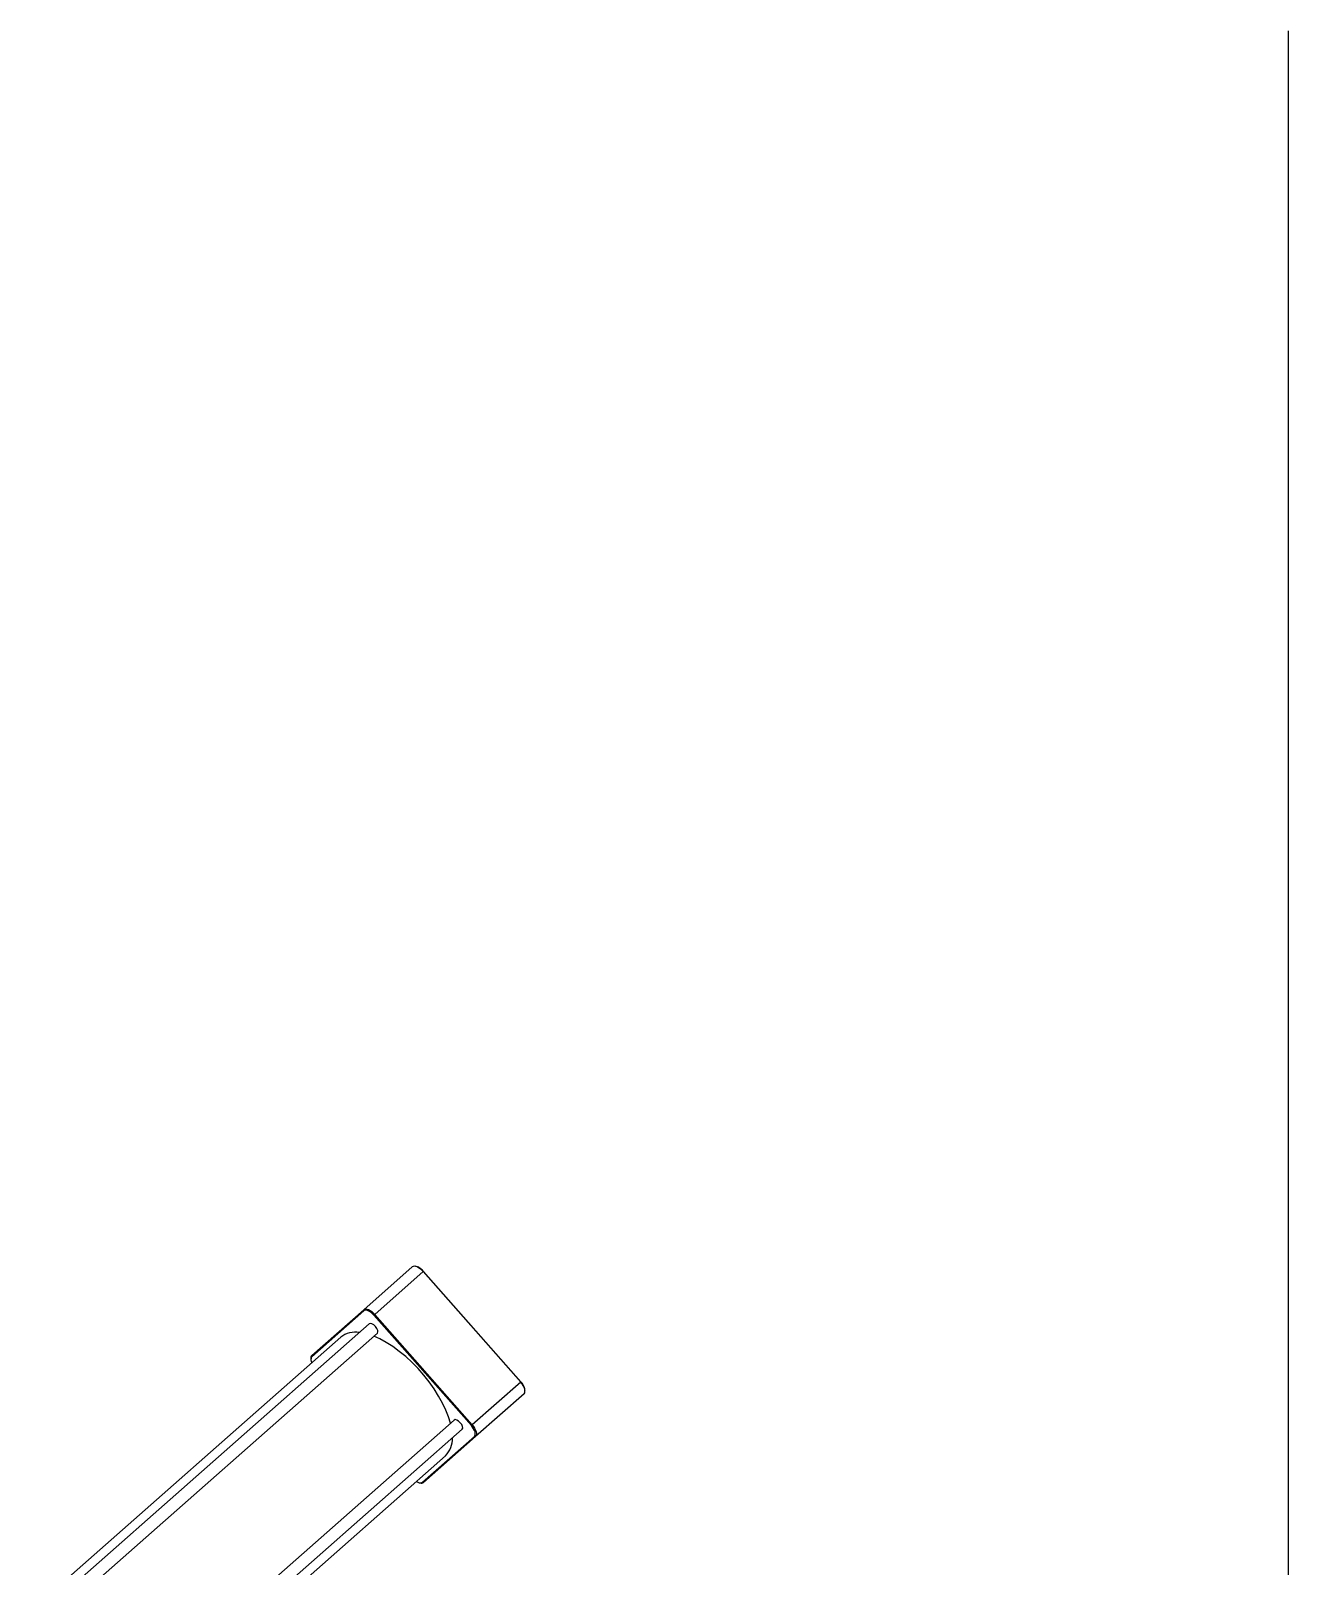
# Model space of a CAD drawing. Header units: millimetres. Extents: x 163705 to 1616509, y 81827 to 302547.
# Drawn here: x 620843 to 621305, y 154895 to 155458 of the extents above; entities that cross this region are included whole.
import ezdxf

# ---------------------------------------------------------------- set-up
doc = ezdxf.new("R2010")
doc.units = ezdxf.units.MM
doc.header["$LTSCALE"] = 10

# ---------------------------------------------------------------- blocks, each defined once
blk = doc.blocks.new('G$C2612153E')
at = {"lineweight": 25}
for p, q in [((4029.22, 3613.09), (3921.8, 3734.89)), ((4024.33, 3623.54), (3924.05, 3737.25)), ((3918.42, 3731.91), (4025.84, 3610.11)), ((3883.17, 3700.83), (3990.59, 3579.02)), ((3993.97, 3582), (3886.55, 3703.8)), ((3880.55, 3698.88), (3980.83, 3585.18)), ((4016.45, 3634.56), (4016.14, 3634.53)), ((4017.19, 3634.21), (4017.59, 3634.21)), ((4034.02, 3615.12), (4017.19, 3634.21)), ((4017.59, 3634.21), (4034.42, 3615.12)), ((4034.02, 3615.12), (4034.42, 3615.12)), ((4050.11, 3597.33), (4034.42, 3615.12)), ((3991.9, 3575.65), (4032.4, 3611.37)), ((4032.67, 3611.06), (3992.17, 3575.34)), ((4032.4, 3611.37), (4032.67, 3611.06)), ((4048.36, 3593.27), (4032.67, 3611.06)), ((3970.95, 3594.68), (3970.88, 3594.37)), ((3971.09, 3593.2), (3971.14, 3593.6)), ((3987.92, 3574.11), (3971.09, 3593.2)), ((3971.14, 3593.6), (3987.97, 3574.51)), ((4007.86, 3557.55), (4048.36, 3593.27)), ((4048.44, 3593.18), (4007.94, 3557.46)), ((4048.44, 3593.18), (4048.36, 3593.27)), ((4050.25, 3595.85), (4050.32, 3596.16)), ((3991.9, 3575.65), (3992.17, 3575.34)), ((4007.86, 3557.55), (3992.17, 3575.34)), ((3987.92, 3574.11), (3987.97, 3574.51)), ((4003.61, 3556.32), (3987.92, 3574.11)), ((4004.75, 3555.97), (4005.06, 3556)), ((4007.94, 3557.46), (4007.86, 3557.55))]:
    blk.add_line(p, q, dxfattribs=at)
for points in [[(4032.4, 3611.37), (4032.92, 3611.87), (4033.38, 3612.4), (4033.75, 3612.95), (4034.03, 3613.48), (4034.2, 3613.98), (4034.25, 3614.43), (4034.19, 3614.82), (4034.02, 3615.12)], [(4034.42, 3615.12), (4034.61, 3614.8), (4034.67, 3614.38), (4034.61, 3613.89), (4034.43, 3613.35), (4034.13, 3612.77), (4033.72, 3612.18), (4033.23, 3611.61), (4032.67, 3611.06)], [(3992.79, 3583.33), (3995.11, 3584.03), (3997.62, 3585.01), (4000.18, 3586.21), (4002.77, 3587.64), (4005.36, 3589.28), (4007.92, 3591.09), (4010.41, 3593.07), (4012.81, 3595.18), (4015.08, 3597.41), (4017.2, 3599.71), (4019.14, 3602.08), (4020.88, 3604.47), (4022.4, 3606.87), (4023.68, 3609.23), (4024.67, 3611.44)], [(4025.84, 3610.11), (4026.24, 3609.92), (4026.83, 3609.98), (4027.53, 3610.29), (4028.23, 3610.8)], [(4028.23, 3610.8), (4028.83, 3611.43), (4029.22, 3612.09), (4029.36, 3612.67), (4029.22, 3613.09)], [(4048.36, 3593.27), (4048.92, 3593.81), (4049.41, 3594.39), (4049.82, 3594.98), (4050.12, 3595.55), (4050.3, 3596.1), (4050.36, 3596.59), (4050.3, 3597), (4050.11, 3597.33)], [(3992.98, 3579.71), (3993.58, 3580.34), (3993.97, 3581), (3994.11, 3581.58), (3993.97, 3582)], [(3992.17, 3575.34), (3991.56, 3574.86), (3990.93, 3574.44), (3990.29, 3574.11), (3989.68, 3573.89), (3989.12, 3573.77), (3988.63, 3573.77), (3988.22, 3573.89), (3987.92, 3574.11)], [(3987.97, 3574.51), (3988.25, 3574.3), (3988.63, 3574.2), (3989.08, 3574.2), (3989.6, 3574.3), (3990.17, 3574.51), (3990.75, 3574.81), (3991.34, 3575.2), (3991.9, 3575.65)], [(3990.59, 3579.02), (3990.99, 3578.83), (3991.58, 3578.89), (3992.28, 3579.2), (3992.98, 3579.71)], [(4003.61, 3556.32), (4003.92, 3556.09), (4004.32, 3555.98), (4004.81, 3555.98), (4005.38, 3556.09), (4005.98, 3556.32), (4006.62, 3556.65), (4007.25, 3557.06), (4007.86, 3557.55)]]:
    blk.add_lwpolyline(points, dxfattribs=at)
for centre, radius, start, end in [((4016.08, 3632.39), 2.13, 58.8685, 122.3498), ((4016.67, 3633.25), 1.32, 46.4316, 99.5311), ((4017.5, 3618.18), 8.68, 350.026, 38.1298), ((3972.15, 3593.99), 1.32, 163.2881, 216.3876), ((3973.09, 3594.47), 2.13, 140.4694, 203.9507), ((4045.2, 3597.32), 5.26, 308.0903, 343.8377), ((3987.08, 3591.48), 8.88, 225.2471, 272.2356), ((4004.24, 3561.2), 5.26, 278.9815, 314.7289)]:
    blk.add_arc(centre, radius, start, end, dxfattribs=at)

msp = doc.modelspace()

# ---------------------------------------------------------------- linework, layer by layer
msp.add_line((621304.592, 155458.424), (621304.592, 150509.632))

# ---------------------------------------------------------------- block references
at = {"rotation": 90}
msp.add_blockref('G$C2612153E', (624580.646, 150955.08), dxfattribs=at)

doc.saveas('drawing.dxf')
